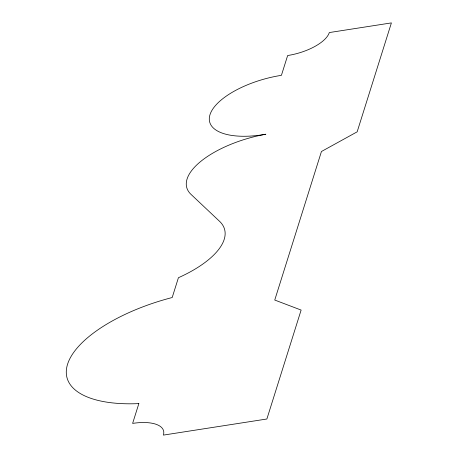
<?xml version="1.0" encoding="UTF-8"?>
<svg xmlns="http://www.w3.org/2000/svg" width="458" height="458" viewBox="0 0 458 458"><rect width="100%" height="100%" fill="white"/><g stroke="black" fill="none" stroke-linecap="round" stroke-linejoin="round"><path stroke-width="0.69" d="M138.848 403.601L132.62 423.404A37.728 15.824 -15.3 0 1 163.391 435.1L266.877 419.001L301.124 310.072L274.748 300.047L321.442 151.512L357.16 131.83L391.401 22.9L329.313 32.558A37.728 15.824 -15.3 0 1 287.647 55.527L281.418 75.33A64.67 27.125 -15.3 0 0 209.775 115.433A64.67 27.125 -15.3 0 0 265.829 134.228A74.534 31.264 -15.3 0 0 191.026 194.398L219.554 221.311A87.541 36.72 -15.3 0 1 178.42 277.72L172.197 297.523A118.565 49.733 -15.3 0 0 67.561 364.247A118.565 49.733 -15.3 0 0 138.848 403.601"/></g></svg>
